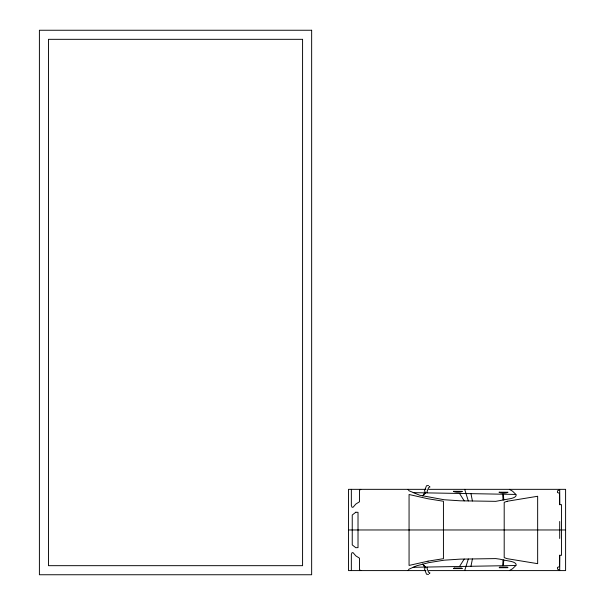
<?xml version="1.0" encoding="UTF-8"?>
<svg xmlns="http://www.w3.org/2000/svg" width="605" height="605" viewBox="0 0 605 605"><rect width="100%" height="100%" fill="white"/><g stroke="black" fill="none" stroke-linecap="round" stroke-linejoin="round"><path stroke-width="0.91" d="M559.67 555.277L559.564 566.59L557.439 567.43L557.5 569.078L559.716 570.122L559.716 555.277L561.531 555.277L561.531 504.661L559.67 504.661L559.564 493.347L557.439 492.5L557.5 490.859L559.716 489.816L559.716 504.661M503.352 565.713L503.776 560.041M502.619 565.728L503.095 559.935L499.806 559.149L495.752 558.596L460.276 559.126L444.206 560.177L428.627 562.68L416.724 565.751L409.033 569.154L408.035 570.591M472.414 558.959L470.962 566.28M424.264 568.473L426.502 574.19L428.522 574.463M468.308 559.012L464.685 570.591M429.845 487.191C430.238 483.788 426.071 492.236 427.243 492.735M464.209 559.058L459.528 566.484M423.848 494.217L425.61 492.099M423.961 494.013L425.761 492.084M422.494 495.873L425.519 492.863M503.095 559.935L511.059 561.41A11.503 3.94 0 0 1 515.891 565.501L512.586 568.715L509.372 570.591M360.799 489.339L359.491 490.247L359.491 501.772L355.823 504.078L353.086 507.247L352.019 507.255L351.346 505.5L351.346 489.339M408.035 489.339L409.033 490.776L419.726 495.253L444.206 499.753L460.276 500.811L495.752 501.341L511.059 498.528A11.503 3.94 0 0 0 515.891 494.436L512.586 491.222L509.372 489.339M413.215 567.286L515.883 565.501M425.973 489.339L348.495 489.339L348.495 570.591L425.973 570.591M428.809 489.339L565.599 489.339L565.599 570.591L428.809 570.591M559.701 521.465L559.701 538.465M348.495 529.965L565.599 529.965M413.215 492.644L515.883 494.436M428.522 485.467L426.502 485.747L424.264 491.464M427.243 567.203C426.071 567.702 430.238 576.141 429.845 572.746M360.799 570.591L359.491 569.691L359.491 558.165L355.823 555.859L353.086 552.69L352.019 552.683L351.346 554.43L351.346 570.591M422.494 564.064L425.519 567.074M423.961 565.917L425.761 567.853M423.848 565.713L425.61 567.838M459.528 493.453L464.209 500.872M464.685 489.339L468.308 500.925M470.962 493.657L472.414 500.97M502.619 494.209L503.095 500.002M503.352 494.217L503.776 499.896M453.493 491.32C454.968 492.515 460.806 492.538 462.341 491.366L453.493 491.32M499.163 492.205C500.637 493.4 506.476 493.43 508.003 492.251L499.163 492.205M355.823 512.223L352.246 515.021L352.246 544.916L355.823 547.714L358.016 547.616L358.016 512.322L355.823 512.223M454.211 568.042L453.493 568.617L462.341 568.571L461.585 568.004L454.211 568.042M499.881 567.157L499.163 567.732L508.003 567.679L507.247 567.119L499.881 567.157M507.187 501.258L504.199 502.301L504.199 557.636L507.187 558.68L537.656 563.671L537.656 496.266L507.187 501.258M428.06 561.153L409.063 565.433L409.063 494.504L428.06 498.777L443.435 501.258L443.435 558.68L428.06 561.153M311.651 30.25L39.401 30.25L39.401 574.75L311.651 574.75L311.651 30.25M302.576 39.325L48.476 39.325L48.476 565.675L302.576 565.675L302.576 39.325"/></g></svg>
